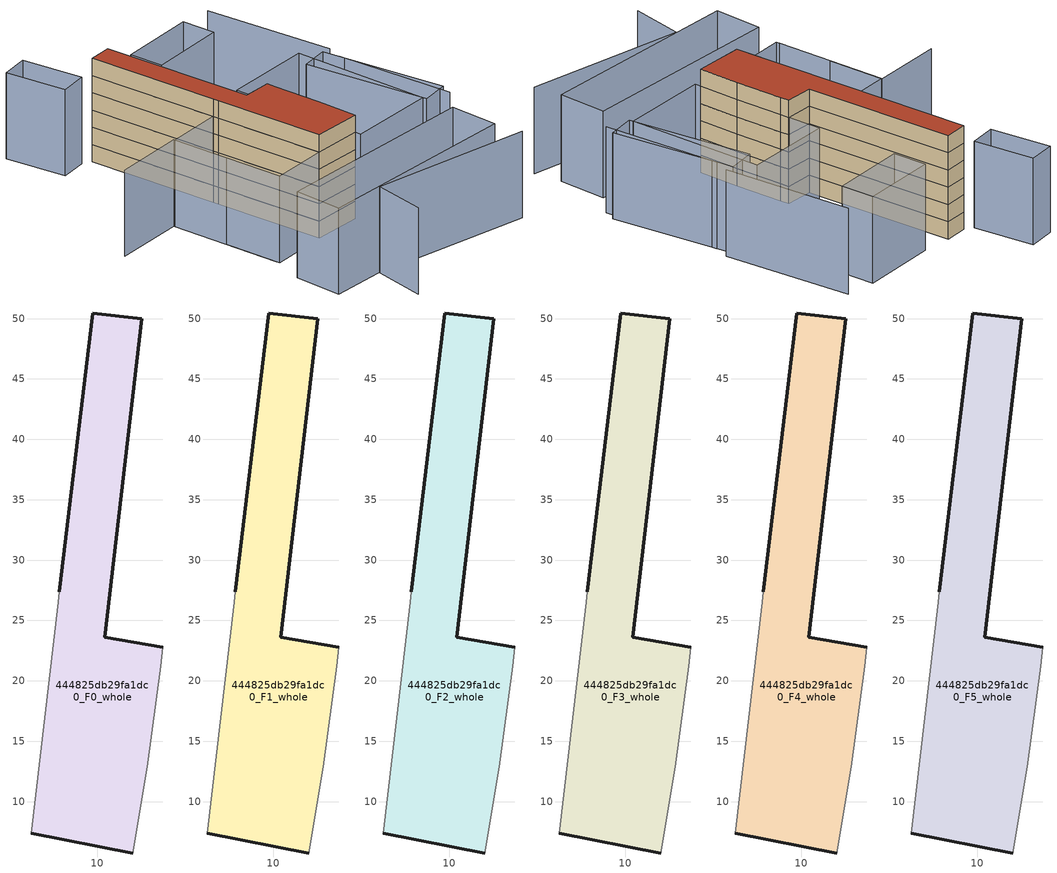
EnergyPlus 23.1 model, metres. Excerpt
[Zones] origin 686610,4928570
444825db29fa1dc0_F0_whole
 floor ground (EU_floor_Construction): 13.66,49.98 10.59,23.62 15.42,22.77 15.22,21.2 14.14,12.88 12.93,5.74 4.5,7.37 6.75,26.49 6.85,27.37 9.61,50.47 z0
 wall outside (EU_wall_Construction): 15.42,22.77 10.59,23.62 13.66,49.98 9.61,50.47 6.85,27.37 / 4.5,7.37 12.93,5.74 z0:3
 wall adiabatic (EU_wall_Construction): 6.85,27.37 6.75,26.49 4.5,7.37 / 12.93,5.74 14.14,12.88 15.22,21.2 15.42,22.77 z0:3
444825db29fa1dc0_F1_whole
 floor to 444825db29fa1dc0_F0_whole (EU_floor_Construction): 13.66,49.98 10.59,23.62 15.42,22.77 15.22,21.2 14.14,12.88 12.93,5.74 4.5,7.37 6.75,26.49 6.85,27.37 9.61,50.47 z3
 wall outside (EU_wall_Construction): 15.42,22.77 10.59,23.62 13.66,49.98 9.61,50.47 6.85,27.37 / 4.5,7.37 12.93,5.74 z3:6
 wall adiabatic (EU_wall_Construction): 6.85,27.37 6.75,26.49 4.5,7.37 / 12.93,5.74 14.14,12.88 15.22,21.2 15.42,22.77 z3:6
444825db29fa1dc0_F2_whole
 floor to 444825db29fa1dc0_F1_whole (EU_floor_Construction): 13.66,49.98 10.59,23.62 15.42,22.77 15.22,21.2 14.14,12.88 12.93,5.74 4.5,7.37 6.75,26.49 6.85,27.37 9.61,50.47 z6
 wall outside (EU_wall_Construction): 15.42,22.77 10.59,23.62 13.66,49.98 9.61,50.47 6.85,27.37 / 4.5,7.37 12.93,5.74 z6:9
 wall adiabatic (EU_wall_Construction): 6.85,27.37 6.75,26.49 4.5,7.37 / 12.93,5.74 14.14,12.88 15.22,21.2 15.42,22.77 z6:9
444825db29fa1dc0_F3_whole
 floor to 444825db29fa1dc0_F2_whole (EU_floor_Construction): 13.66,49.98 10.59,23.62 15.42,22.77 15.22,21.2 14.14,12.88 12.93,5.74 4.5,7.37 6.75,26.49 6.85,27.37 9.61,50.47 z9
 wall outside (EU_wall_Construction): 15.42,22.77 10.59,23.62 13.66,49.98 9.61,50.47 6.85,27.37 / 4.5,7.37 12.93,5.74 z9:12
 wall adiabatic (EU_wall_Construction): 6.85,27.37 6.75,26.49 4.5,7.37 / 12.93,5.74 14.14,12.88 15.22,21.2 15.42,22.77 z9:12
444825db29fa1dc0_F4_whole
 floor to 444825db29fa1dc0_F3_whole (EU_floor_Construction): 13.66,49.98 10.59,23.62 15.42,22.77 15.22,21.2 14.14,12.88 12.93,5.74 4.5,7.37 6.75,26.49 6.85,27.37 9.61,50.47 z12
 wall outside (EU_wall_Construction): 15.42,22.77 10.59,23.62 13.66,49.98 9.61,50.47 6.85,27.37 / 4.5,7.37 12.93,5.74 z12:15
 wall adiabatic (EU_wall_Construction): 6.85,27.37 6.75,26.49 4.5,7.37 / 12.93,5.74 14.14,12.88 15.22,21.2 15.42,22.77 z12:15
444825db29fa1dc0_F5_whole
 floor to 444825db29fa1dc0_F4_whole (EU_floor_Construction): 13.66,49.98 10.59,23.62 15.42,22.77 15.22,21.2 14.14,12.88 12.93,5.74 4.5,7.37 6.75,26.49 6.85,27.37 9.61,50.47 z15
 wall outside (EU_wall_Construction): 15.42,22.77 10.59,23.62 13.66,49.98 9.61,50.47 6.85,27.37 / 4.5,7.37 12.93,5.74 z15:18
 wall adiabatic (EU_wall_Construction): 6.85,27.37 6.75,26.49 4.5,7.37 / 12.93,5.74 14.14,12.88 15.22,21.2 15.42,22.77 z15:18
 roof outside (EU_roof_Construction): 12.93,5.74 14.14,12.88 15.22,21.2 15.42,22.77 10.59,23.62 13.66,49.98 9.61,50.47 6.85,27.37 6.75,26.49 4.5,7.37 z18
shading: -4.27,-15.06 -1.01,-6.39 / -1.01,-6.39 25.83,-16.52 / 31.83,-0.39 33.92,20.36 / -15.49,30.62 -2.94,28.96 / -2.94,28.96 -5.53,9.36 / 35.35,22.86 37.31,45.55 / 27.62,-3.28 26,-11.57 / 26,-11.57 -10.35,-4.45 / -10.35,-4.45 -8.73,3.84 / -8.73,3.84 27.62,-3.28 / 28.19,1.68 29.06,23.51 / 29.06,23.51 33.98,23.31 / 33.98,23.31 33.11,1.49 / 33.11,1.49 28.19,1.68 / 12.77,4.65 16.27,28.58 / 16.27,28.58 31.72,26.33 / 31.72,26.33 28.22,2.39 / 28.22,2.39 12.77,4.65 / -5.62,8.7 -2.96,28.8 / -2.96,28.8 7.16,27.46 / 7.16,27.46 4.5,7.37 / 4.5,7.37 -5.62,8.7 / 31.46,41.2 17.96,42.86 / 17.96,42.86 18.68,48.72 / 18.68,48.72 32.18,47.06 / 32.18,47.06 31.46,41.2 / 8.36,51.56 3.53,51.77 / 3.53,51.77 4,62.55 / 4,62.55 8.83,62.34 / 8.83,62.34 8.36,51.56 z0:15
[Building]
EU S2 Campaign: North Axis=0; Terrain=City; Solar Distribution=FullExterior
[Site:Location]
Bologna: Latitude=44.5; Longitude=11.25; Time Zone=1; Elevation=37
[SizingPeriod:WeatherFileDays]
AnnualSizingPeriod: Begin Month=1; Begin Day of Month=1; End Month=12; End Day of Month=31; Day of Week for Start Day=Monday; Use Weather File Daylight Saving Period=No; Use Weather File Rain and Snow Indicators=No
[MATERIAL]
EU_InternalMass_Material: Roughness=MediumRough; Thickness=0.1; Conductivity=1; Density=1800; Specific Heat=900; Thermal Absorptance=0.9; Solar Absorptance=0.7; Visible Absorptance=0.7
[MATERIAL:NOMASS] Roughness=MediumRough; Thermal Absorptance=0.9; Solar Absorptance=0.7; Visible Absorptance=0.7
Name | Thermal Resistance
EU_wall_NoMass | 0.905828
EU_roof_NoMass | 0.37593
EU_floor_NoMass | 0.67114
[CONSTRUCTION]
EU_wall_Construction: EU_wall_NoMass
EU_roof_Construction: EU_roof_NoMass
EU_floor_Construction: EU_floor_NoMass
EU_InternalMass_Construction: EU_InternalMass_Material
[ZONE] Type=1; Multiplier=1; Ceiling Height=autocalculate; Floor Area=autocalculate; Part of Total Floor Area=Yes
Name | Volume
444825db29fa1dc0_F0_whole | 784.025
444825db29fa1dc0_F1_whole; 444825db29fa1dc0_F2_whole; 444825db29fa1dc0_F3_whole; 444825db29fa1dc0_F4_whole; 444825db29fa1dc0_F5_whole | 784.026
[INTERNALMASS] Construction=EU_InternalMass_Construction; Surface Area=261.342
Name | Zone or ZoneList
444825db29fa1dc0_F0_whole_EU_InternalMass | 444825db29fa1dc0_F0_whole
444825db29fa1dc0_F1_whole_EU_InternalMass | 444825db29fa1dc0_F1_whole
444825db29fa1dc0_F2_whole_EU_InternalMass | 444825db29fa1dc0_F2_whole
444825db29fa1dc0_F3_whole_EU_InternalMass | 444825db29fa1dc0_F3_whole
444825db29fa1dc0_F4_whole_EU_InternalMass | 444825db29fa1dc0_F4_whole
444825db29fa1dc0_F5_whole_EU_InternalMass | 444825db29fa1dc0_F5_whole
[OTHEREQUIPMENT] Fuel Type=Electricity; Design Level Calculation Method=Watts/Area; Power per Zone Floor Area=1; Fraction Latent=0; Fraction Radiant=0; Fraction Lost=0; Carbon Dioxide Generation Rate=0; EndUse Subcategory=EU_Step8_InternalGains
Name | Zone or ZoneList or Space or SpaceList | Schedule
EU_Step8_InternalGain_444825db29fa1dc0_F0_whole_f000 | 444825db29fa1dc0_F0_whole | EU_Step8_GainSchedule_444825db29fa1dc0_F0_whole_f000
EU_Step8_InternalGain_444825db29fa1dc0_F1_whole_f000 | 444825db29fa1dc0_F1_whole | EU_Step8_GainSchedule_444825db29fa1dc0_F1_whole_f000
EU_Step8_InternalGain_444825db29fa1dc0_F2_whole_f000 | 444825db29fa1dc0_F2_whole | EU_Step8_GainSchedule_444825db29fa1dc0_F2_whole_f000
EU_Step8_InternalGain_444825db29fa1dc0_F3_whole_f000 | 444825db29fa1dc0_F3_whole | EU_Step8_GainSchedule_444825db29fa1dc0_F3_whole_f000
EU_Step8_InternalGain_444825db29fa1dc0_F4_whole_f000 | 444825db29fa1dc0_F4_whole | EU_Step8_GainSchedule_444825db29fa1dc0_F4_whole_f000
EU_Step8_InternalGain_444825db29fa1dc0_F5_whole_f000 | 444825db29fa1dc0_F5_whole | EU_Step8_GainSchedule_444825db29fa1dc0_F5_whole_f000
[ZONEVENTILATION:DESIGNFLOWRATE] Schedule=EU_AlwaysOn; Design Flow Rate Calculation Method=AirChanges/Hour; Air Changes per Hour=0.73129; Ventilation Type=Natural; Fan Pressure Rise=0; Fan Total Efficiency=1; Constant Term Coefficient=1; Temperature Term Coefficient=0; Velocity Term Coefficient=0; Velocity Squared Term Coefficient=0; Minimum Indoor Temperature=-100; Maximum Indoor Temperature=100; Delta Temperature=-100; Minimum Outdoor Temperature=-100; Maximum Outdoor Temperature=100; Maximum Wind Speed=40
Name | Zone or ZoneList or Space or SpaceList
EU_ConstantAir_444825db29fa1dc0_F0_whole | 444825db29fa1dc0_F0_whole
EU_ConstantAir_444825db29fa1dc0_F1_whole | 444825db29fa1dc0_F1_whole
EU_ConstantAir_444825db29fa1dc0_F2_whole | 444825db29fa1dc0_F2_whole
EU_ConstantAir_444825db29fa1dc0_F3_whole | 444825db29fa1dc0_F3_whole
EU_ConstantAir_444825db29fa1dc0_F4_whole | 444825db29fa1dc0_F4_whole
EU_ConstantAir_444825db29fa1dc0_F5_whole | 444825db29fa1dc0_F5_whole
[HVACTEMPLATE:THERMOSTAT] Constant Heating Setpoint=20; Constant Cooling Setpoint=50
EU_HeatOnly_444825db29fa1dc0_F0_whole; EU_HeatOnly_444825db29fa1dc0_F1_whole; EU_HeatOnly_444825db29fa1dc0_F2_whole; EU_HeatOnly_444825db29fa1dc0_F3_whole; EU_HeatOnly_444825db29fa1dc0_F4_whole; EU_HeatOnly_444825db29fa1dc0_F5_whole
[HVACTEMPLATE:ZONE:IDEALLOADSAIRSYSTEM] System Availability Schedule=EU_AlwaysOn; Maximum Heating Supply Air Temperature=50; Minimum Cooling Supply Air Temperature=13; Maximum Heating Supply Air Humidity Ratio=0.0156; Minimum Cooling Supply Air Humidity Ratio=0.0077; Heating Limit=NoLimit; Cooling Limit=NoLimit; Heating Availability Schedule=EU_AlwaysOn; Cooling Availability Schedule=EU_CoolingOff; Dehumidification Control Type=ConstantSensibleHeatRatio; Cooling Sensible Heat Ratio=0.7; Dehumidification Setpoint=60; Humidification Control Type=None; Humidification Setpoint=30; Outdoor Air Method=None; Outdoor Air Flow Rate per Person=0.00944; Outdoor Air Flow Rate per Zone Floor Area=0; Outdoor Air Flow Rate per Zone=0; Demand Controlled Ventilation Type=None; Outdoor Air Economizer Type=NoEconomizer; Heat Recovery Type=None; Sensible Heat Recovery Effectiveness=0.7; Latent Heat Recovery Effectiveness=0.65
Name | Template Thermostat
444825db29fa1dc0_F0_whole | EU_HeatOnly_444825db29fa1dc0_F0_whole
444825db29fa1dc0_F1_whole | EU_HeatOnly_444825db29fa1dc0_F1_whole
444825db29fa1dc0_F2_whole | EU_HeatOnly_444825db29fa1dc0_F2_whole
444825db29fa1dc0_F3_whole | EU_HeatOnly_444825db29fa1dc0_F3_whole
444825db29fa1dc0_F4_whole | EU_HeatOnly_444825db29fa1dc0_F4_whole
444825db29fa1dc0_F5_whole | EU_HeatOnly_444825db29fa1dc0_F5_whole
[SIZING:ZONE] Zone Cooling Design Supply Air Temperature Input Method=SupplyAirTemperature; Zone Cooling Design Supply Air Temperature=13; Zone Heating Design Supply Air Temperature Input Method=SupplyAirTemperature; Zone Heating Design Supply Air Temperature=50; Zone Cooling Design Supply Air Humidity Ratio=0.008; Zone Heating Design Supply Air Humidity Ratio=0.008; Cooling Design Air Flow Method=DesignDay; Cooling Design Air Flow Rate=0; Cooling Minimum Air Flow per Zone Floor Area=0.000762; Cooling Minimum Air Flow=0; Cooling Minimum Air Flow Fraction=0.2; Heating Design Air Flow Method=DesignDay; Heating Design Air Flow Rate=0; Heating Maximum Air Flow per Zone Floor Area=0.002032; Heating Maximum Air Flow=0.141576; Heating Maximum Air Flow Fraction=0.3; Account for Dedicated Outdoor Air System=No; Dedicated Outdoor Air System Control Strategy=NeutralSupplyAir; Dedicated Outdoor Air Low Setpoint Temperature for Design=autosize; Dedicated Outdoor Air High Setpoint Temperature for Design=autosize; Zone Load Sizing Method=Sensible Load Only No Latent Load; Zone Latent Cooling Design Supply Air Humidity Ratio Input Method=HumidityRatioDifference; Zone Cooling Design Supply Air Humidity Ratio Difference=0.005; Zone Latent Heating Design Supply Air Humidity Ratio Input Method=HumidityRatioDifference; Zone Humidification Design Supply Air Humidity Ratio Difference=0.005
444825db29fa1dc0_F0_whole; 444825db29fa1dc0_F1_whole; 444825db29fa1dc0_F2_whole; 444825db29fa1dc0_F3_whole; 444825db29fa1dc0_F4_whole; 444825db29fa1dc0_F5_whole
[SCHEDULE:CONSTANT]
Name | Hourly Value
EU_AlwaysOn | 1
EU_CoolingOff | 0
[SCHEDULE:FILE] Column Number=1; Rows to Skip at Top=0; Number of Hours of Data=8760; Column Separator=Comma; Interpolate to Timestep=No; Minutes per Item=60; Adjust Schedule for Daylight Savings=Yes
Name | File
EU_Step8_GainSchedule_444825db29fa1dc0_F0_whole_f000 | ../../schedules/444825db29fa1dc0/444825db29fa1dc0_F0_whole_f000_gain.csv
EU_Step8_GainSchedule_444825db29fa1dc0_F1_whole_f000 | ../../schedules/444825db29fa1dc0/444825db29fa1dc0_F1_whole_f000_gain.csv
EU_Step8_GainSchedule_444825db29fa1dc0_F2_whole_f000 | ../../schedules/444825db29fa1dc0/444825db29fa1dc0_F2_whole_f000_gain.csv
EU_Step8_GainSchedule_444825db29fa1dc0_F3_whole_f000 | ../../schedules/444825db29fa1dc0/444825db29fa1dc0_F3_whole_f000_gain.csv
EU_Step8_GainSchedule_444825db29fa1dc0_F4_whole_f000 | ../../schedules/444825db29fa1dc0/444825db29fa1dc0_F4_whole_f000_gain.csv
EU_Step8_GainSchedule_444825db29fa1dc0_F5_whole_f000 | ../../schedules/444825db29fa1dc0/444825db29fa1dc0_F5_whole_f000_gain.csv
